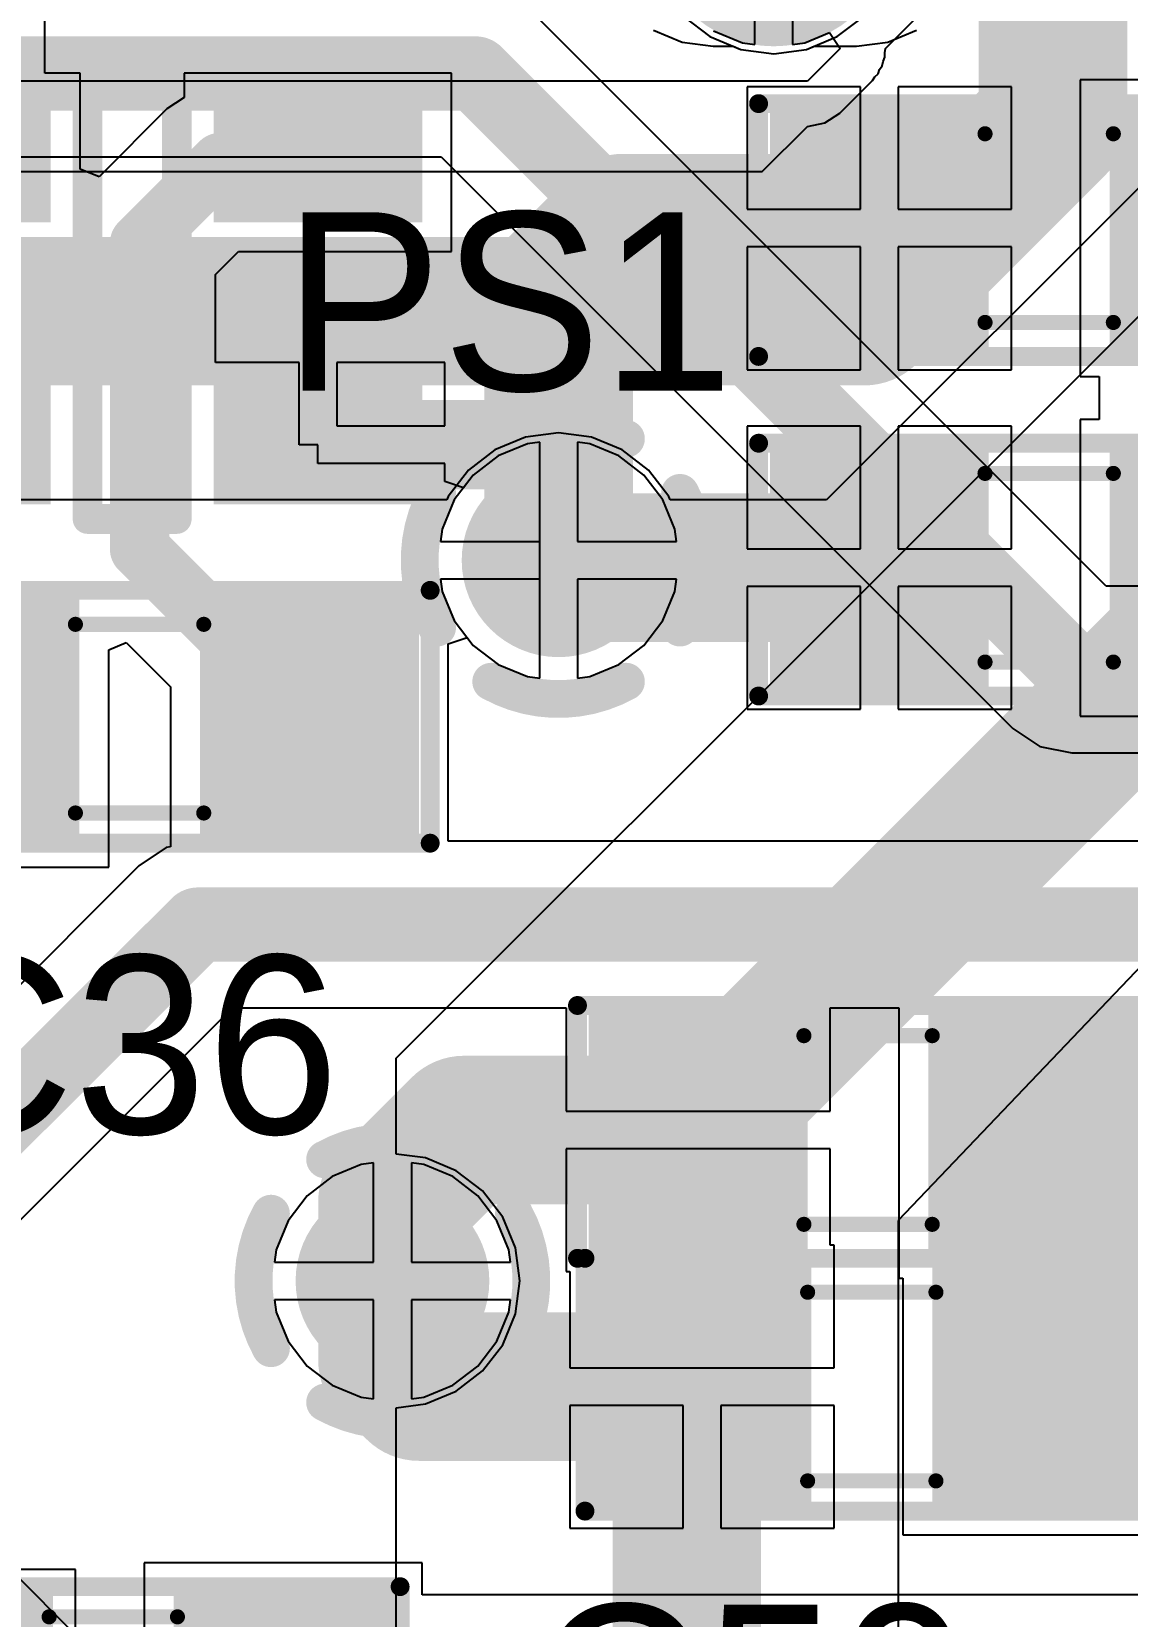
# Model space of a CAD drawing. Header units: millimetres. Extents: x -51 to 108, y 36 to 112.
# Drawn here: x 44.38 to 51.76, y 49.69 to 60.35 of the extents above; entities that cross this region are included whole.
import ezdxf

# ---------------------------------------------------------------- set-up
doc = ezdxf.new("R2010")
doc.units = ezdxf.units.MM
for name, color, linetype in [('BottomLayer', 5, 'Continuous'), ('BottomSolder', 6, 'Continuous'), ('InternalPlane1', 76, 'Continuous'), ('MidLayer1', 16, 'Continuous'), ('TopLayer', 1, 'Continuous'), ('TopOverlay', 2, 'Continuous'), ('TopSolder', 216, 'Continuous'), ('ViaHoleLayer', 16, 'Continuous')]:
    doc.layers.add(name, color=color, linetype=linetype)

# ---------------------------------------------------------------- blocks, each defined once
blk = doc.blocks.new('SM_0805_36')
at = {"layer": 'TopLayer'}
for points in [[(-1.778, -0.6985), (-0.508, -0.6985), (-1.778, 0.6985), (-0.508, 0.6985)], [(0.508, -0.6985), (1.778, -0.6985), (0.508, 0.6985), (1.778, 0.6985)]]:
    blk.add_solid(points, dxfattribs=at)
at = {"layer": 'TopOverlay'}
for points, const_width in [([(1.9304, 0.8382), (-1.9558, 0.8382)], 0.127), ([(-1.9558, 0.8382), (-1.9558, -0.8636)], 0.127), ([(1.9304, 0.8382), (1.9304, -0.8636)], 0.127), ([(0.4318, 0.635), (-0.4318, 0.635)], 0.1016), ([(0.4318, -0.635), (-0.4318, -0.635)], 0.1016), ([(1.9304, -0.8636), (-1.9558, -0.8636)], 0.127)]:
    blk.add_lwpolyline(points, dxfattribs=dict(at, const_width=const_width))
for points, const_width in [([(-1.98755, 0.8382, 1), (-1.92405, 0.8382, 1)], 0.0635), ([(-1.98755, 0.8382, 1), (-1.92405, 0.8382, 1)], 0.0635), ([(1.89865, 0.8382, 1), (1.96215, 0.8382, 1)], 0.0635), ([(1.89865, 0.8382, 1), (1.96215, 0.8382, 1)], 0.0635), ([(-0.4572, 0.635, 1), (-0.4064, 0.635, 1)], 0.0508), ([(0.4064, 0.635, 1), (0.4572, 0.635, 1)], 0.0508), ([(-0.4572, -0.635, 1), (-0.4064, -0.635, 1)], 0.0508), ([(0.4064, -0.635, 1), (0.4572, -0.635, 1)], 0.0508), ([(-1.98755, -0.8636, 1), (-1.92405, -0.8636, 1)], 0.0635), ([(-1.98755, -0.8636, 1), (-1.92405, -0.8636, 1)], 0.0635), ([(1.89865, -0.8636, 1), (1.96215, -0.8636, 1)], 0.0635), ([(1.89865, -0.8636, 1), (1.96215, -0.8636, 1)], 0.0635)]:
    blk.add_lwpolyline(points, format="xyb", close=True, dxfattribs=dict(at, const_width=const_width))
at = {"layer": 'TopSolder'}
for points in [[(-1.8796, -0.8001), (-0.4064, -0.8001), (-1.8796, 0.8001), (-0.4064, 0.8001)], [(0.4064, -0.8001), (1.8796, -0.8001), (0.4064, 0.8001), (1.8796, 0.8001)]]:
    blk.add_solid(points, dxfattribs=at)
blk = doc.blocks.new('SM_0805_37')
at = {"layer": 'TopLayer'}
for points in [[(-1.778, -0.6985), (-0.508, -0.6985), (-1.778, 0.6985), (-0.508, 0.6985)], [(0.508, -0.6985), (1.778, -0.6985), (0.508, 0.6985), (1.778, 0.6985)]]:
    blk.add_solid(points, dxfattribs=at)
at = {"layer": 'TopOverlay'}
for points, const_width in [([(1.9304, 0.8382), (-1.9558, 0.8382)], 0.127), ([(-1.9558, 0.8382), (-1.9558, -0.8636)], 0.127), ([(1.9304, 0.8382), (1.9304, -0.8636)], 0.127), ([(0.4318, 0.635), (-0.4318, 0.635)], 0.1016), ([(0.4318, -0.635), (-0.4318, -0.635)], 0.1016), ([(1.9304, -0.8636), (-1.9558, -0.8636)], 0.127)]:
    blk.add_lwpolyline(points, dxfattribs=dict(at, const_width=const_width))
for points, const_width in [([(-1.98755, 0.8382, 1), (-1.92405, 0.8382, 1)], 0.0635), ([(-1.98755, 0.8382, 1), (-1.92405, 0.8382, 1)], 0.0635), ([(1.89865, 0.8382, 1), (1.96215, 0.8382, 1)], 0.0635), ([(1.89865, 0.8382, 1), (1.96215, 0.8382, 1)], 0.0635), ([(-0.4572, 0.635, 1), (-0.4064, 0.635, 1)], 0.0508), ([(0.4064, 0.635, 1), (0.4572, 0.635, 1)], 0.0508), ([(-0.4572, -0.635, 1), (-0.4064, -0.635, 1)], 0.0508), ([(0.4064, -0.635, 1), (0.4572, -0.635, 1)], 0.0508), ([(-1.98755, -0.8636, 1), (-1.92405, -0.8636, 1)], 0.0635), ([(-1.98755, -0.8636, 1), (-1.92405, -0.8636, 1)], 0.0635), ([(1.89865, -0.8636, 1), (1.96215, -0.8636, 1)], 0.0635), ([(1.89865, -0.8636, 1), (1.96215, -0.8636, 1)], 0.0635)]:
    blk.add_lwpolyline(points, format="xyb", close=True, dxfattribs=dict(at, const_width=const_width))
at = {"layer": 'TopSolder'}
for points in [[(-1.8796, -0.8001), (-0.4064, -0.8001), (-1.8796, 0.8001), (-0.4064, 0.8001)], [(0.4064, -0.8001), (1.8796, -0.8001), (0.4064, 0.8001), (1.8796, 0.8001)]]:
    blk.add_solid(points, dxfattribs=at)
blk = doc.blocks.new('SM_0805_42')
at = {"layer": 'TopLayer'}
for points in [[(-1.778, -0.6985), (-0.508, -0.6985), (-1.778, 0.6985), (-0.508, 0.6985)], [(0.508, -0.6985), (1.778, -0.6985), (0.508, 0.6985), (1.778, 0.6985)]]:
    blk.add_solid(points, dxfattribs=at)
at = {"layer": 'TopOverlay'}
for points, const_width in [([(-1.9558, 0.8382), (1.9304, 0.8382)], 0.127), ([(-1.9558, -0.8636), (-1.9558, 0.8382)], 0.127), ([(1.9304, -0.8636), (1.9304, 0.8382)], 0.127), ([(-0.4318, 0.635), (0.4318, 0.635)], 0.1016), ([(-0.4318, -0.635), (0.4318, -0.635)], 0.1016), ([(-1.9558, -0.8636), (1.9304, -0.8636)], 0.127)]:
    blk.add_lwpolyline(points, dxfattribs=dict(at, const_width=const_width))
for points, const_width in [([(-1.98755, 0.8382, 1), (-1.92405, 0.8382, 1)], 0.0635), ([(-1.98755, 0.8382, 1), (-1.92405, 0.8382, 1)], 0.0635), ([(1.89865, 0.8382, 1), (1.96215, 0.8382, 1)], 0.0635), ([(1.89865, 0.8382, 1), (1.96215, 0.8382, 1)], 0.0635), ([(-0.4572, 0.635, 1), (-0.4064, 0.635, 1)], 0.0508), ([(0.4064, 0.635, 1), (0.4572, 0.635, 1)], 0.0508), ([(-0.4572, -0.635, 1), (-0.4064, -0.635, 1)], 0.0508), ([(0.4064, -0.635, 1), (0.4572, -0.635, 1)], 0.0508), ([(-1.98755, -0.8636, 1), (-1.92405, -0.8636, 1)], 0.0635), ([(-1.98755, -0.8636, 1), (-1.92405, -0.8636, 1)], 0.0635), ([(1.89865, -0.8636, 1), (1.96215, -0.8636, 1)], 0.0635), ([(1.89865, -0.8636, 1), (1.96215, -0.8636, 1)], 0.0635)]:
    blk.add_lwpolyline(points, format="xyb", close=True, dxfattribs=dict(at, const_width=const_width))
at = {"layer": 'TopSolder'}
for points in [[(-1.8796, -0.8001), (-0.4064, -0.8001), (-1.8796, 0.8001), (-0.4064, 0.8001)], [(0.4064, -0.8001), (1.8796, -0.8001), (0.4064, 0.8001), (1.8796, 0.8001)]]:
    blk.add_solid(points, dxfattribs=at)
blk = doc.blocks.new('SM_0805_43')
at = {"layer": 'TopLayer'}
for points in [[(-1.778, -0.6985), (-0.508, -0.6985), (-1.778, 0.6985), (-0.508, 0.6985)], [(0.508, -0.6985), (1.778, -0.6985), (0.508, 0.6985), (1.778, 0.6985)]]:
    blk.add_solid(points, dxfattribs=at)
at = {"layer": 'TopOverlay'}
for points, const_width in [([(-1.9558, 0.8382), (1.9304, 0.8382)], 0.127), ([(-1.9558, -0.8636), (-1.9558, 0.8382)], 0.127), ([(1.9304, -0.8636), (1.9304, 0.8382)], 0.127), ([(-0.4318, 0.635), (0.4318, 0.635)], 0.1016), ([(-0.4318, -0.635), (0.4318, -0.635)], 0.1016), ([(-1.9558, -0.8636), (1.9304, -0.8636)], 0.127)]:
    blk.add_lwpolyline(points, dxfattribs=dict(at, const_width=const_width))
for points, const_width in [([(-1.98755, 0.8382, 1), (-1.92405, 0.8382, 1)], 0.0635), ([(-1.98755, 0.8382, 1), (-1.92405, 0.8382, 1)], 0.0635), ([(1.89865, 0.8382, 1), (1.96215, 0.8382, 1)], 0.0635), ([(1.89865, 0.8382, 1), (1.96215, 0.8382, 1)], 0.0635), ([(-0.4572, 0.635, 1), (-0.4064, 0.635, 1)], 0.0508), ([(0.4064, 0.635, 1), (0.4572, 0.635, 1)], 0.0508), ([(-0.4572, -0.635, 1), (-0.4064, -0.635, 1)], 0.0508), ([(0.4064, -0.635, 1), (0.4572, -0.635, 1)], 0.0508), ([(-1.98755, -0.8636, 1), (-1.92405, -0.8636, 1)], 0.0635), ([(-1.98755, -0.8636, 1), (-1.92405, -0.8636, 1)], 0.0635), ([(1.89865, -0.8636, 1), (1.96215, -0.8636, 1)], 0.0635), ([(1.89865, -0.8636, 1), (1.96215, -0.8636, 1)], 0.0635)]:
    blk.add_lwpolyline(points, format="xyb", close=True, dxfattribs=dict(at, const_width=const_width))
at = {"layer": 'TopSolder'}
for points in [[(-1.8796, -0.8001), (-0.4064, -0.8001), (-1.8796, 0.8001), (-0.4064, 0.8001)], [(0.4064, -0.8001), (1.8796, -0.8001), (0.4064, 0.8001), (1.8796, 0.8001)]]:
    blk.add_solid(points, dxfattribs=at)
blk = doc.blocks.new('SM_0805_44')
at = {"layer": 'TopLayer'}
for points in [[(-1.778, -0.6985), (-0.508, -0.6985), (-1.778, 0.6985), (-0.508, 0.6985)], [(0.508, -0.6985), (1.778, -0.6985), (0.508, 0.6985), (1.778, 0.6985)]]:
    blk.add_solid(points, dxfattribs=at)
at = {"layer": 'TopOverlay'}
for points, const_width in [([(-1.9558, 0.8382), (1.9304, 0.8382)], 0.127), ([(-1.9558, -0.8636), (-1.9558, 0.8382)], 0.127), ([(1.9304, -0.8636), (1.9304, 0.8382)], 0.127), ([(-0.4318, 0.635), (0.4318, 0.635)], 0.1016), ([(-0.4318, -0.635), (0.4318, -0.635)], 0.1016), ([(-1.9558, -0.8636), (1.9304, -0.8636)], 0.127)]:
    blk.add_lwpolyline(points, dxfattribs=dict(at, const_width=const_width))
for points, const_width in [([(-1.98755, 0.8382, 1), (-1.92405, 0.8382, 1)], 0.0635), ([(-1.98755, 0.8382, 1), (-1.92405, 0.8382, 1)], 0.0635), ([(1.89865, 0.8382, 1), (1.96215, 0.8382, 1)], 0.0635), ([(1.89865, 0.8382, 1), (1.96215, 0.8382, 1)], 0.0635), ([(-0.4572, 0.635, 1), (-0.4064, 0.635, 1)], 0.0508), ([(0.4064, 0.635, 1), (0.4572, 0.635, 1)], 0.0508), ([(-0.4572, -0.635, 1), (-0.4064, -0.635, 1)], 0.0508), ([(0.4064, -0.635, 1), (0.4572, -0.635, 1)], 0.0508), ([(-1.98755, -0.8636, 1), (-1.92405, -0.8636, 1)], 0.0635), ([(-1.98755, -0.8636, 1), (-1.92405, -0.8636, 1)], 0.0635), ([(1.89865, -0.8636, 1), (1.96215, -0.8636, 1)], 0.0635), ([(1.89865, -0.8636, 1), (1.96215, -0.8636, 1)], 0.0635)]:
    blk.add_lwpolyline(points, format="xyb", close=True, dxfattribs=dict(at, const_width=const_width))
at = {"layer": 'TopSolder'}
for points in [[(-1.8796, -0.8001), (-0.4064, -0.8001), (-1.8796, 0.8001), (-0.4064, 0.8001)], [(0.4064, -0.8001), (1.8796, -0.8001), (0.4064, 0.8001), (1.8796, 0.8001)]]:
    blk.add_solid(points, dxfattribs=at)
blk = doc.blocks.new('SM_0805_50')
at = {"layer": 'TopLayer'}
for points in [[(-1.778, -0.6985), (-0.508, -0.6985), (-1.778, 0.6985), (-0.508, 0.6985)], [(0.508, -0.6985), (1.778, -0.6985), (0.508, 0.6985), (1.778, 0.6985)]]:
    blk.add_solid(points, dxfattribs=at)
at = {"layer": 'TopOverlay'}
for points, const_width in [([(-1.9558, 0.8382), (1.9304, 0.8382)], 0.127), ([(-1.9558, -0.8636), (-1.9558, 0.8382)], 0.127), ([(1.9304, -0.8636), (1.9304, 0.8382)], 0.127), ([(-0.4318, 0.635), (0.4318, 0.635)], 0.1016), ([(-0.4318, -0.635), (0.4318, -0.635)], 0.1016), ([(-1.9558, -0.8636), (1.9304, -0.8636)], 0.127)]:
    blk.add_lwpolyline(points, dxfattribs=dict(at, const_width=const_width))
for points, const_width in [([(-1.98755, 0.8382, 1), (-1.92405, 0.8382, 1)], 0.0635), ([(-1.98755, 0.8382, 1), (-1.92405, 0.8382, 1)], 0.0635), ([(1.89865, 0.8382, 1), (1.96215, 0.8382, 1)], 0.0635), ([(1.89865, 0.8382, 1), (1.96215, 0.8382, 1)], 0.0635), ([(-0.4572, 0.635, 1), (-0.4064, 0.635, 1)], 0.0508), ([(0.4064, 0.635, 1), (0.4572, 0.635, 1)], 0.0508), ([(-0.4572, -0.635, 1), (-0.4064, -0.635, 1)], 0.0508), ([(0.4064, -0.635, 1), (0.4572, -0.635, 1)], 0.0508), ([(-1.98755, -0.8636, 1), (-1.92405, -0.8636, 1)], 0.0635), ([(-1.98755, -0.8636, 1), (-1.92405, -0.8636, 1)], 0.0635), ([(1.89865, -0.8636, 1), (1.96215, -0.8636, 1)], 0.0635), ([(1.89865, -0.8636, 1), (1.96215, -0.8636, 1)], 0.0635)]:
    blk.add_lwpolyline(points, format="xyb", close=True, dxfattribs=dict(at, const_width=const_width))
at = {"layer": 'TopSolder'}
for points in [[(-1.8796, -0.8001), (-0.4064, -0.8001), (-1.8796, 0.8001), (-0.4064, 0.8001)], [(0.4064, -0.8001), (1.8796, -0.8001), (0.4064, 0.8001), (1.8796, 0.8001)]]:
    blk.add_solid(points, dxfattribs=at)
blk = doc.blocks.new('SOT95P280X145_5N_68')
at = {"layer": 'TopLayer'}
for points in [[(-1.85, 0.65), (-0.65, 0.65), (-1.85, 1.25), (-0.65, 1.25)], [(0.65, 0.65), (1.85, 0.65), (0.65, 1.25), (1.85, 1.25)], [(-1.85, -0.3), (-0.65, -0.3), (-1.85, 0.3), (-0.65, 0.3)], [(-1.85, -1.25), (-0.65, -1.25), (-1.85, -0.65), (-0.65, -0.65)], [(0.65, -1.25), (1.85, -1.25), (0.65, -0.65), (1.85, -0.65)]]:
    blk.add_solid(points, dxfattribs=at)
at = {"layer": 'TopOverlay', "const_width": 0.2}
for points in [[(-1.85, 1.5), (-0.65, 1.5)], [(-0.3, 1.45), (0.3, 1.45)], [(-0.3, -1.45), (-0.3, 1.45)], [(0.3, -1.45), (0.3, 1.45)], [(-0.3, -1.45), (0.3, -1.45)]]:
    blk.add_lwpolyline(points, dxfattribs=at)
at = {"layer": 'TopOverlay', "const_width": 0.1}
for points in [[(-1.9, 1.5, 1), (-1.8, 1.5, 1)], [(-0.7, 1.5, 1), (-0.6, 1.5, 1)], [(-0.35, 1.45, 1), (-0.25, 1.45, 1)], [(-0.35, 1.45, 1), (-0.25, 1.45, 1)], [(0.25, 1.45, 1), (0.35, 1.45, 1)], [(0.25, 1.45, 1), (0.35, 1.45, 1)], [(-0.35, -1.45, 1), (-0.25, -1.45, 1)], [(-0.35, -1.45, 1), (-0.25, -1.45, 1)], [(0.25, -1.45, 1), (0.35, -1.45, 1)], [(0.25, -1.45, 1), (0.35, -1.45, 1)]]:
    blk.add_lwpolyline(points, format="xyb", close=True, dxfattribs=at)
at = {"layer": 'TopSolder'}
for points in [[(-1.952, 0.548), (-0.548, 0.548), (-1.952, 1.352), (-0.548, 1.352)], [(0.548, 0.548), (1.952, 0.548), (0.548, 1.352), (1.952, 1.352)], [(-1.952, -0.402), (-0.548, -0.402), (-1.952, 0.402), (-0.548, 0.402)], [(-1.952, -1.352), (-0.548, -1.352), (-1.952, -0.548), (-0.548, -0.548)], [(0.548, -1.352), (1.952, -1.352), (0.548, -0.548), (1.952, -0.548)]]:
    blk.add_solid(points, dxfattribs=at)

msp = doc.modelspace()

# ---------------------------------------------------------------- linework, layer by layer
at = {"layer": 'BottomLayer'}
for p, q in [((51.616, 56.619), (47.768, 60.468)), ((48.771, 60.455), (48.949, 60.319)), ((49.806, 60.319), (49.984, 60.455)), ((48.949, 60.319), (49.156, 60.233)), ((49.599, 60.233), (49.806, 60.319)), ((49.156, 60.233), (49.378, 60.204)), ((49.378, 60.204), (49.599, 60.233)), ((41.91, 59.51), (47.139, 59.51)), ((47.139, 59.51), (50.988, 55.661)), ((47.524, 57.497), (47.356, 57.368)), ((47.72, 57.578), (47.524, 57.497)), ((47.803, 57.589), (47.72, 57.578)), ((47.803, 56.921), (47.803, 57.589)), ((48.14, 57.578), (48.057, 57.589)), ((48.057, 57.589), (48.057, 56.921)), ((48.335, 57.497), (48.14, 57.578)), ((48.503, 57.368), (48.335, 57.497)), ((47.356, 57.368), (47.228, 57.2)), ((48.632, 57.2), (48.503, 57.368)), ((47.228, 57.2), (47.146, 57.004)), ((48.713, 57.004), (48.632, 57.2)), ((47.146, 57.004), (47.136, 56.921)), ((48.724, 56.921), (48.713, 57.004)), ((47.136, 56.921), (47.803, 56.921)), ((48.057, 56.921), (48.724, 56.921)), ((47.803, 56.667), (47.136, 56.667)), ((47.136, 56.667), (47.146, 56.585)), ((47.803, 56), (47.803, 56.667)), ((48.724, 56.667), (48.057, 56.667)), ((48.057, 56.667), (48.057, 56)), ((48.713, 56.585), (48.724, 56.667)), ((47.146, 56.585), (47.228, 56.389)), ((48.632, 56.389), (48.713, 56.585)), ((56.788, 56.619), (51.616, 56.619)), ((47.228, 56.389), (47.356, 56.221)), ((48.503, 56.221), (48.632, 56.389)), ((47.356, 56.221), (47.524, 56.092)), ((48.335, 56.092), (48.503, 56.221)), ((47.524, 56.092), (47.72, 56.011)), ((47.72, 56.011), (47.803, 56)), ((48.057, 56), (48.14, 56.011)), ((48.14, 56.011), (48.335, 56.092)), ((45.253, 48.987), (38.483, 55.757)), ((50.988, 55.661), (51.17, 55.54)), ((51.17, 55.54), (51.384, 55.497)), ((51.384, 55.497), (56.788, 55.497)), ((46.602, 52.726), (46.407, 52.645)), ((46.685, 52.737), (46.602, 52.726)), ((46.685, 52.07), (46.685, 52.737)), ((47.022, 52.726), (46.939, 52.737)), ((46.939, 52.737), (46.939, 52.07)), ((47.218, 52.645), (47.022, 52.726)), ((46.407, 52.645), (46.239, 52.516)), ((47.386, 52.516), (47.218, 52.645)), ((46.239, 52.516), (46.11, 52.348)), ((47.514, 52.348), (47.386, 52.516)), ((46.11, 52.348), (46.029, 52.153)), ((47.596, 52.153), (47.514, 52.348)), ((46.029, 52.153), (46.018, 52.07)), ((46.018, 52.07), (46.685, 52.07)), ((46.939, 52.07), (47.606, 52.07)), ((47.606, 52.07), (47.596, 52.153)), ((46.685, 51.816), (46.018, 51.816)), ((46.018, 51.816), (46.029, 51.733)), ((46.685, 51.149), (46.685, 51.816)), ((47.606, 51.816), (46.939, 51.816)), ((46.939, 51.816), (46.939, 51.149)), ((47.596, 51.733), (47.606, 51.816)), ((46.029, 51.733), (46.11, 51.538)), ((47.514, 51.538), (47.596, 51.733)), ((46.11, 51.538), (46.239, 51.37)), ((47.386, 51.37), (47.514, 51.538)), ((46.239, 51.37), (46.407, 51.241)), ((47.218, 51.241), (47.386, 51.37)), ((46.407, 51.241), (46.602, 51.16)), ((47.022, 51.16), (47.218, 51.241)), ((46.602, 51.16), (46.685, 51.149)), ((46.939, 51.149), (47.022, 51.16))]:
    msp.add_line(p, q, dxfattribs=at)
at = {"layer": 'BottomLayer', "const_width": 0.5}
for points in [[(41.91, 60.071), (47.371, 60.071)], [(47.371, 60.071), (51.384, 56.058)], [(51.384, 56.058), (57.429, 56.058)]]:
    msp.add_lwpolyline(points, dxfattribs=at)
at = {"layer": 'BottomLayer'}
for points, const_width in [([(47.246, 60.071, 1), (47.496, 60.071, 1)], 0.25), ([(47.246, 60.071, 1), (47.496, 60.071, 1)], 0.25), ([(47.655, 56.794, 1), (48.205, 56.794, 1)], 0.55), ([(51.259, 56.058, 1), (51.509, 56.058, 1)], 0.25), ([(51.259, 56.058, 1), (51.509, 56.058, 1)], 0.25), ([(46.537, 51.943, 1), (47.087, 51.943, 1)], 0.55)]:
    msp.add_lwpolyline(points, format="xyb", close=True, dxfattribs=dict(at, const_width=const_width))
at = {"layer": 'BottomSolder', "const_width": 0.652}
for points in [[(47.604, 56.794, 1), (48.256, 56.794, 1)], [(46.486, 51.943, 1), (47.138, 51.943, 1)]]:
    msp.add_lwpolyline(points, format="xyb", close=True, dxfattribs=at)
at = {"layer": 'InternalPlane1'}
for points, const_width in [([(48.974, 61.062, 1), (49.782, 61.062, 1)], 0.808), ([(47.413, 57.612, 1), (47.54, 57.612, 1)], 0.127), ([(48.32, 57.612, 1), (48.447, 57.612, 1)], 0.127), ([(47.049, 57.248, 1), (47.176, 57.248, 1)], 0.127), ([(48.684, 57.248, 1), (48.811, 57.248, 1)], 0.127), ([(47.049, 56.341, 1), (47.176, 56.341, 1)], 0.127), ([(48.684, 56.341, 1), (48.811, 56.341, 1)], 0.127), ([(47.413, 55.977, 1), (47.54, 55.977, 1)], 0.127), ([(48.32, 55.977, 1), (48.447, 55.977, 1)], 0.127), ([(46.295, 52.761, 1), (46.422, 52.761, 1)], 0.127), ([(47.202, 52.761, 1), (47.329, 52.761, 1)], 0.127), ([(45.931, 52.396, 1), (46.058, 52.396, 1)], 0.127), ([(47.566, 52.396, 1), (47.693, 52.396, 1)], 0.127), ([(45.931, 51.49, 1), (46.058, 51.49, 1)], 0.127), ([(47.566, 51.49, 1), (47.693, 51.49, 1)], 0.127), ([(46.295, 51.125, 1), (46.422, 51.125, 1)], 0.127), ([(47.202, 51.125, 1), (47.329, 51.125, 1)], 0.127)]:
    msp.add_lwpolyline(points, format="xyb", close=True, dxfattribs=dict(at, const_width=const_width))
at = {"layer": 'InternalPlane1', "const_width": 0.254}
for points in [[(47.477, 57.612, -0.258618), (48.383, 57.612)], [(47.112, 56.341, -0.258618), (47.112, 57.248)], [(48.748, 57.248, -0.258618), (48.748, 56.341)], [(48.383, 55.977, -0.258618), (47.477, 55.977)], [(46.359, 52.761, -0.258618), (47.265, 52.761)], [(45.994, 51.49, -0.258618), (45.994, 52.396)], [(47.63, 52.396, -0.258618), (47.63, 51.49)], [(47.265, 51.125, -0.258618), (46.359, 51.125)]]:
    msp.add_lwpolyline(points, format="xyb", dxfattribs=at)
at = {"layer": 'MidLayer1'}
for p, q in [((49.505, 61.062), (49.505, 60.267)), ((49.251, 60.267), (49.251, 60.935)), ((50.131, 60.24), (50.343, 60.452)), ((48.972, 60.359), (49.168, 60.278)), ((49.168, 60.278), (49.251, 60.267)), ((49.505, 60.267), (49.587, 60.278)), ((49.587, 60.278), (49.753, 60.347)), ((49.753, 60.347), (49.825, 60.239)), ((49.825, 60.239), (49.606, 60.02)), ((50.114, 60.152), (50.125, 60.18)), ((50.125, 60.21), (50.131, 60.239)), ((50.125, 60.18), (50.125, 60.21)), ((50.131, 60.239), (50.131, 60.24)), ((50.058, 60.048), (50.08, 60.069)), ((50.08, 60.069), (50.091, 60.097)), ((50.091, 60.097), (50.108, 60.122)), ((50.108, 60.122), (50.114, 60.152)), ((49.606, 60.02), (39.091, 60.02)), ((47.219, 53.823), (53.391, 59.995)), ((52.553, 60.02), (49.733, 57.201)), ((49.822, 59.804), (50.042, 60.023)), ((50.042, 60.023), (50.058, 60.048)), ((49.606, 59.714), (49.723, 59.738)), ((49.723, 59.738), (49.822, 59.804)), ((49.301, 59.411), (49.605, 59.714)), ((49.605, 59.714), (49.606, 59.714)), ((49.606, 59.714), (49.606, 59.714)), ((41.016, 59.411), (49.301, 59.411)), ((56.337, 58.776), (50.216, 52.349)), ((47.708, 57.623), (47.501, 57.537)), ((47.93, 57.652), (47.708, 57.623)), ((48.152, 57.623), (47.93, 57.652)), ((48.358, 57.537), (48.152, 57.623)), ((47.501, 57.537), (47.324, 57.401)), ((48.536, 57.401), (48.358, 57.537)), ((47.324, 57.401), (47.187, 57.223)), ((48.672, 57.223), (48.536, 57.401)), ((47.178, 57.201), (43.79, 57.201)), ((47.187, 57.223), (47.178, 57.201)), ((48.681, 57.201), (48.672, 57.223)), ((49.733, 57.201), (48.681, 57.201)), ((46.838, 53.442), (47.219, 53.823)), ((46.838, 52.797), (46.838, 53.442)), ((47.034, 52.771), (46.838, 52.797)), ((47.241, 52.685), (47.034, 52.771)), ((47.418, 52.549), (47.241, 52.685)), ((47.555, 52.372), (47.418, 52.549)), ((47.64, 52.165), (47.555, 52.372)), ((50.216, 52.349), (50.216, 50.038)), ((47.67, 51.943), (47.64, 52.165)), ((47.64, 51.721), (47.67, 51.943)), ((47.555, 51.514), (47.64, 51.721)), ((47.418, 51.337), (47.555, 51.514)), ((47.241, 51.201), (47.418, 51.337)), ((47.034, 51.115), (47.241, 51.201)), ((46.838, 51.089), (47.034, 51.115)), ((46.838, 50.749), (46.838, 51.089)), ((46.838, 43.917), (46.838, 50.749)), ((50.216, 50.038), (50.216, 45.009))]:
    msp.add_line(p, q, dxfattribs=at)
at = {"layer": 'MidLayer1', "const_width": 1}
for points in [[(51.257, 59.741), (51.257, 60.854)], [(49.987, 58.471), (51.257, 59.741)], [(48.793, 52.908), (54.864, 58.979)], [(43.028, 58.471), (49.987, 58.471)], [(48.793, 44.171), (48.793, 52.908)]]:
    msp.add_lwpolyline(points, dxfattribs=at)
at = {"layer": 'MidLayer1'}
for points, const_width in [([(51.007, 59.741, 1), (51.507, 59.741, 1)], 0.5), ([(51.007, 59.741, 1), (51.507, 59.741, 1)], 0.5), ([(49.737, 58.471, 1), (50.237, 58.471, 1)], 0.5), ([(49.737, 58.471, 1), (50.237, 58.471, 1)], 0.5), ([(47.655, 56.794, 1), (48.205, 56.794, 1)], 0.55), ([(48.543, 52.908, 1), (49.043, 52.908, 1)], 0.5), ([(48.543, 52.908, 1), (49.043, 52.908, 1)], 0.5), ([(46.537, 51.943, 1), (47.087, 51.943, 1)], 0.55)]:
    msp.add_lwpolyline(points, format="xyb", close=True, dxfattribs=dict(at, const_width=const_width))
at = {"layer": 'TopLayer'}
for p, q in [((44.472, 60.072), (44.472, 61.677)), ((48.568, 60.363), (48.762, 60.282)), ((48.762, 60.282), (48.971, 60.255)), ((49.936, 60.255), (50.145, 60.282)), ((50.145, 60.282), (50.34, 60.363)), ((48.971, 60.255), (49.104, 60.255)), ((49.104, 60.255), (49.156, 60.233)), ((49.156, 60.233), (49.378, 60.204)), ((49.378, 60.204), (49.599, 60.233)), ((49.599, 60.233), (49.651, 60.255)), ((49.651, 60.255), (49.936, 60.255)), ((44.71, 60.072), (44.472, 60.072)), ((44.71, 59.428), (44.71, 60.072)), ((47.21, 60.072), (45.41, 60.072)), ((45.41, 60.072), (45.41, 59.91)), ((47.21, 58.872), (47.21, 60.072)), ((49.962, 59.982), (49.2, 59.982)), ((49.2, 59.982), (49.2, 59.157)), ((49.962, 59.157), (49.962, 59.982)), ((50.978, 59.982), (50.216, 59.982)), ((50.216, 59.982), (50.216, 59.157)), ((50.978, 59.157), (50.978, 59.982)), ((53.31, 60.028), (51.44, 60.028)), ((51.44, 60.028), (51.44, 58.031)), ((45.41, 59.91), (45.294, 59.832)), ((45.294, 59.832), (44.837, 59.375)), ((44.837, 59.375), (44.71, 59.428)), ((49.2, 59.157), (49.962, 59.157)), ((50.216, 59.157), (50.978, 59.157)), ((49.962, 58.903), (49.2, 58.903)), ((49.2, 58.903), (49.2, 58.077)), ((49.962, 58.077), (49.962, 58.903)), ((50.978, 58.903), (50.216, 58.903)), ((50.216, 58.903), (50.216, 58.077)), ((50.978, 58.077), (50.978, 58.903)), ((45.62, 58.717), (45.775, 58.872)), ((45.775, 58.872), (47.21, 58.872)), ((45.62, 58.126), (45.62, 58.717)), ((46.183, 58.126), (45.62, 58.126)), ((46.183, 57.572), (46.183, 58.126)), ((47.164, 58.126), (46.437, 58.126)), ((46.437, 58.126), (46.437, 57.699)), ((47.164, 57.699), (47.164, 58.126)), ((49.2, 58.077), (49.962, 58.077)), ((50.216, 58.077), (50.978, 58.077)), ((51.44, 58.031), (51.568, 58.031)), ((51.568, 58.031), (51.568, 57.742)), ((51.568, 57.742), (51.44, 57.742)), ((51.44, 57.742), (51.44, 55.745)), ((46.437, 57.699), (47.164, 57.699)), ((49.962, 57.696), (49.2, 57.696)), ((49.2, 57.696), (49.2, 56.871)), ((49.962, 56.871), (49.962, 57.696)), ((50.978, 57.696), (50.216, 57.696)), ((50.216, 57.696), (50.216, 56.871)), ((50.978, 56.871), (50.978, 57.696)), ((46.31, 57.572), (46.183, 57.572)), ((46.31, 57.445), (46.31, 57.572)), ((47.524, 57.497), (47.356, 57.368)), ((47.72, 57.578), (47.524, 57.497)), ((47.803, 57.589), (47.72, 57.578)), ((47.803, 56.794), (47.803, 57.589)), ((48.14, 57.578), (48.057, 57.589)), ((48.057, 57.589), (48.057, 56.921)), ((48.335, 57.497), (48.14, 57.578)), ((48.503, 57.368), (48.335, 57.497)), ((47.164, 57.445), (46.31, 57.445)), ((47.164, 57.325), (47.164, 57.445)), ((47.291, 57.282), (47.164, 57.325)), ((47.356, 57.368), (47.291, 57.282)), ((48.632, 57.2), (48.503, 57.368)), ((48.713, 57.004), (48.632, 57.2)), ((48.724, 56.921), (48.713, 57.004)), ((48.057, 56.921), (48.724, 56.921)), ((49.2, 56.871), (49.962, 56.871)), ((50.216, 56.871), (50.978, 56.871)), ((47.803, 56), (47.803, 56.794)), ((48.724, 56.667), (48.057, 56.667)), ((48.057, 56.667), (48.057, 56)), ((48.713, 56.585), (48.724, 56.667)), ((48.632, 56.389), (48.713, 56.585)), ((49.962, 56.617), (49.2, 56.617)), ((49.2, 56.617), (49.2, 55.791)), ((49.962, 55.791), (49.962, 56.617)), ((50.978, 56.617), (50.216, 56.617)), ((50.216, 56.617), (50.216, 55.791)), ((50.978, 55.791), (50.978, 56.617)), ((48.503, 56.221), (48.632, 56.389)), ((44.902, 56.192), (45.02, 56.24)), ((45.02, 56.24), (45.318, 55.942)), ((47.188, 56.231), (47.315, 56.274)), ((47.188, 54.903), (47.188, 56.231)), ((47.315, 56.274), (47.356, 56.221)), ((47.356, 56.221), (47.524, 56.092)), ((48.335, 56.092), (48.503, 56.221)), ((44.902, 54.729), (44.902, 56.192)), ((47.524, 56.092), (47.72, 56.011)), ((47.72, 56.011), (47.803, 56)), ((48.057, 56), (48.14, 56.011)), ((48.14, 56.011), (48.335, 56.092)), ((45.318, 55.942), (45.318, 54.866)), ((49.2, 55.791), (49.962, 55.791)), ((50.216, 55.791), (50.978, 55.791)), ((51.44, 55.745), (53.31, 55.745)), ((45.288, 54.86), (45.106, 54.738)), ((45.318, 54.866), (45.288, 54.86)), ((53.938, 54.903), (47.188, 54.903)), ((45.106, 54.738), (40.299, 49.932)), ((43.193, 54.729), (44.902, 54.729)), ((40.775, 48.821), (45.735, 53.781)), ((45.735, 53.781), (47.981, 53.781)), ((47.981, 53.781), (47.981, 53.086)), ((49.759, 53.086), (49.759, 53.781)), ((49.759, 53.781), (50.221, 53.781)), ((50.221, 53.781), (50.221, 51.961)), ((47.981, 53.086), (49.759, 53.086)), ((49.759, 52.832), (47.981, 52.832)), ((47.981, 52.832), (47.981, 52.007)), ((49.759, 52.184), (49.759, 52.832)), ((46.602, 52.726), (46.407, 52.645)), ((46.685, 52.737), (46.602, 52.726)), ((46.685, 52.07), (46.685, 52.737)), ((47.022, 52.726), (46.939, 52.737)), ((46.939, 52.737), (46.939, 52.07)), ((47.218, 52.645), (47.022, 52.726)), ((46.407, 52.645), (46.239, 52.516)), ((47.386, 52.516), (47.218, 52.645)), ((46.239, 52.516), (46.11, 52.348)), ((47.514, 52.348), (47.386, 52.516)), ((46.11, 52.348), (46.029, 52.153)), ((47.596, 52.153), (47.514, 52.348)), ((49.784, 52.184), (49.759, 52.184)), ((49.784, 51.359), (49.784, 52.184)), ((46.029, 52.153), (46.018, 52.07)), ((46.018, 52.07), (46.685, 52.07)), ((46.939, 52.07), (47.606, 52.07)), ((47.606, 52.07), (47.596, 52.153)), ((47.981, 52.007), (48.006, 52.007)), ((48.006, 52.007), (48.006, 51.359)), ((50.221, 51.961), (50.246, 51.961)), ((50.246, 51.961), (50.246, 50.233)), ((46.685, 51.816), (46.018, 51.816)), ((46.018, 51.816), (46.029, 51.733)), ((46.685, 51.149), (46.685, 51.816)), ((47.606, 51.816), (46.939, 51.816)), ((46.939, 51.816), (46.939, 51.149)), ((47.596, 51.733), (47.606, 51.816)), ((46.029, 51.733), (46.11, 51.538)), ((47.514, 51.538), (47.596, 51.733)), ((46.11, 51.538), (46.239, 51.37)), ((47.386, 51.37), (47.514, 51.538)), ((46.239, 51.37), (46.407, 51.241)), ((47.218, 51.241), (47.386, 51.37)), ((48.006, 51.359), (48.895, 51.359)), ((48.895, 51.359), (49.784, 51.359)), ((46.407, 51.241), (46.602, 51.16)), ((47.022, 51.16), (47.218, 51.241)), ((46.602, 51.16), (46.685, 51.149)), ((46.939, 51.149), (47.022, 51.16)), ((48.768, 51.105), (48.006, 51.105)), ((48.006, 51.105), (48.006, 50.279)), ((48.768, 50.279), (48.768, 51.105)), ((49.784, 51.105), (49.022, 51.105)), ((49.022, 51.105), (49.022, 50.279)), ((49.784, 50.279), (49.784, 51.105)), ((48.006, 50.279), (48.768, 50.279)), ((49.022, 50.279), (49.784, 50.279)), ((50.246, 50.233), (52.116, 50.233)), ((47.011, 50.046), (45.141, 50.046)), ((45.141, 50.046), (45.141, 48.049)), ((47.011, 49.829), (47.011, 50.046)), ((44.679, 50), (43.917, 50)), ((44.679, 49.174), (44.679, 50)), ((51.836, 49.829), (47.011, 49.829))]:
    msp.add_line(p, q, dxfattribs=at)
for points, const_width in [([(45.11, 58.928), (45.654, 59.472)], 0.4), ([(45.654, 59.472), (46.31, 59.472)], 0.4), ([(47.93, 58.598), (48.362, 59.03)], 1), ([(48.362, 59.03), (50.089, 59.03)], 1), ([(45.11, 56.871), (45.11, 58.928)], 0.4), ([(47.93, 57.582), (47.93, 58.598)], 1), ([(47.93, 56.794), (47.93, 57.582)], 1), ([(46.31, 57.572), (47.92, 57.572)], 0.6), ([(47.92, 57.572), (47.93, 57.582)], 0.6), ([(47.93, 56.794), (47.981, 56.744)], 1), ([(47.981, 56.744), (50.089, 56.744)], 1), ([(45.11, 56.871), (46.253, 55.728)], 0.4), ([(40.157, 48.997), (45.503, 54.342)], 0.5), ([(45.503, 54.342), (53.938, 54.342)], 0.5), ([(46.812, 52.476), (47.295, 52.959)], 1), ([(47.295, 52.959), (48.87, 52.959)], 1), ([(51.156, 52.959), (52.807, 52.959)], 1), ([(46.812, 51.943), (46.812, 52.476)], 1), ([(46.812, 51.41), (46.812, 51.943)], 1), ([(46.812, 51.41), (46.99, 51.232)], 1), ([(46.99, 51.232), (48.895, 51.232)], 1), ([(51.181, 51.232), (52.527, 51.232)], 0.5)]:
    msp.add_lwpolyline(points, dxfattribs=dict(at, const_width=const_width))
for points, const_width in [([(45.554, 59.472, 1), (45.754, 59.472, 1)], 0.2), ([(45.554, 59.472, 1), (45.754, 59.472, 1)], 0.2), ([(46.21, 59.472, 1), (46.41, 59.472, 1)], 0.2), ([(48.112, 59.03, 1), (48.612, 59.03, 1)], 0.5), ([(48.112, 59.03, 1), (48.612, 59.03, 1)], 0.5), ([(49.839, 59.03, 1), (50.339, 59.03, 1)], 0.5), ([(45.01, 58.928, 1), (45.21, 58.928, 1)], 0.2), ([(45.01, 58.928, 1), (45.21, 58.928, 1)], 0.2), ([(47.68, 58.598, 1), (48.18, 58.598, 1)], 0.5), ([(47.68, 58.598, 1), (48.18, 58.598, 1)], 0.5), ([(47.68, 57.582, 1), (48.18, 57.582, 1)], 0.5), ([(47.68, 57.582, 1), (48.18, 57.582, 1)], 0.5), ([(46.16, 57.572, 1), (46.46, 57.572, 1)], 0.3), ([(47.77, 57.572, 1), (48.07, 57.572, 1)], 0.3), ([(47.77, 57.572, 1), (48.07, 57.572, 1)], 0.3), ([(47.78, 57.582, 1), (48.08, 57.582, 1)], 0.3), ([(47.655, 56.794, 1), (48.205, 56.794, 1)], 0.55), ([(47.68, 56.794, 1), (48.18, 56.794, 1)], 0.5), ([(47.68, 56.794, 1), (48.18, 56.794, 1)], 0.5), ([(47.731, 56.744, 1), (48.231, 56.744, 1)], 0.5), ([(47.731, 56.744, 1), (48.231, 56.744, 1)], 0.5), ([(49.839, 56.744, 1), (50.339, 56.744, 1)], 0.5), ([(45.01, 56.871, 1), (45.21, 56.871, 1)], 0.2), ([(45.01, 56.871, 1), (45.21, 56.871, 1)], 0.2), ([(46.153, 55.728, 1), (46.353, 55.728, 1)], 0.2), ([(45.378, 54.342, 1), (45.628, 54.342, 1)], 0.25), ([(45.378, 54.342, 1), (45.628, 54.342, 1)], 0.25), ([(47.045, 52.959, 1), (47.545, 52.959, 1)], 0.5), ([(47.045, 52.959, 1), (47.545, 52.959, 1)], 0.5), ([(48.62, 52.959, 1), (49.12, 52.959, 1)], 0.5), ([(50.906, 52.959, 1), (51.406, 52.959, 1)], 0.5), ([(46.562, 52.476, 1), (47.062, 52.476, 1)], 0.5), ([(46.562, 52.476, 1), (47.062, 52.476, 1)], 0.5), ([(46.537, 51.943, 1), (47.087, 51.943, 1)], 0.55), ([(46.562, 51.943, 1), (47.062, 51.943, 1)], 0.5), ([(46.562, 51.943, 1), (47.062, 51.943, 1)], 0.5), ([(46.562, 51.41, 1), (47.062, 51.41, 1)], 0.5), ([(46.562, 51.41, 1), (47.062, 51.41, 1)], 0.5), ([(46.74, 51.232, 1), (47.24, 51.232, 1)], 0.5), ([(46.74, 51.232, 1), (47.24, 51.232, 1)], 0.5), ([(48.645, 51.232, 1), (49.145, 51.232, 1)], 0.5), ([(51.056, 51.232, 1), (51.306, 51.232, 1)], 0.25)]:
    msp.add_lwpolyline(points, format="xyb", close=True, dxfattribs=dict(at, const_width=const_width))
at = {"layer": 'TopSolder', "const_width": 0.652}
for points in [[(47.604, 56.794, 1), (48.256, 56.794, 1)], [(46.486, 51.943, 1), (47.138, 51.943, 1)]]:
    msp.add_lwpolyline(points, format="xyb", close=True, dxfattribs=at)
at = {"layer": 'ViaHoleLayer', "const_width": 0.3}
for points in [[(47.78, 56.794, 1), (48.08, 56.794, 1)], [(46.662, 51.943, 1), (46.962, 51.943, 1)]]:
    msp.add_lwpolyline(points, format="xyb", close=True, dxfattribs=at)

# ---------------------------------------------------------------- block references
msp.add_blockref('SOT95P280X145_5N_68', (45.06, 58.522))
for name, p, rotation in [('SM_0805_42', (51.232, 59.03), 360), ('SM_0805_43', (51.232, 56.744), 360), ('SM_0805_36', (45.11, 55.728), 180), ('SM_0805_44', (50.013, 52.959), 360), ('SM_0805_37', (50.038, 51.232), 180), ('SM_0805_50', (44.933, 49.047), 360)]:
    msp.add_blockref(name, p, dxfattribs=dict(rotation=rotation))

# ---------------------------------------------------------------- texts
at = {"layer": 'TopOverlay'}
for s, p in [('PS1', (46.076, 57.937)), ('C36', (43.51, 52.934)), ('C50', (47.752, 48.565))]:
    msp.add_text(s, height=1.2, dxfattribs=at).set_placement(p)

doc.saveas('drawing.dxf')
